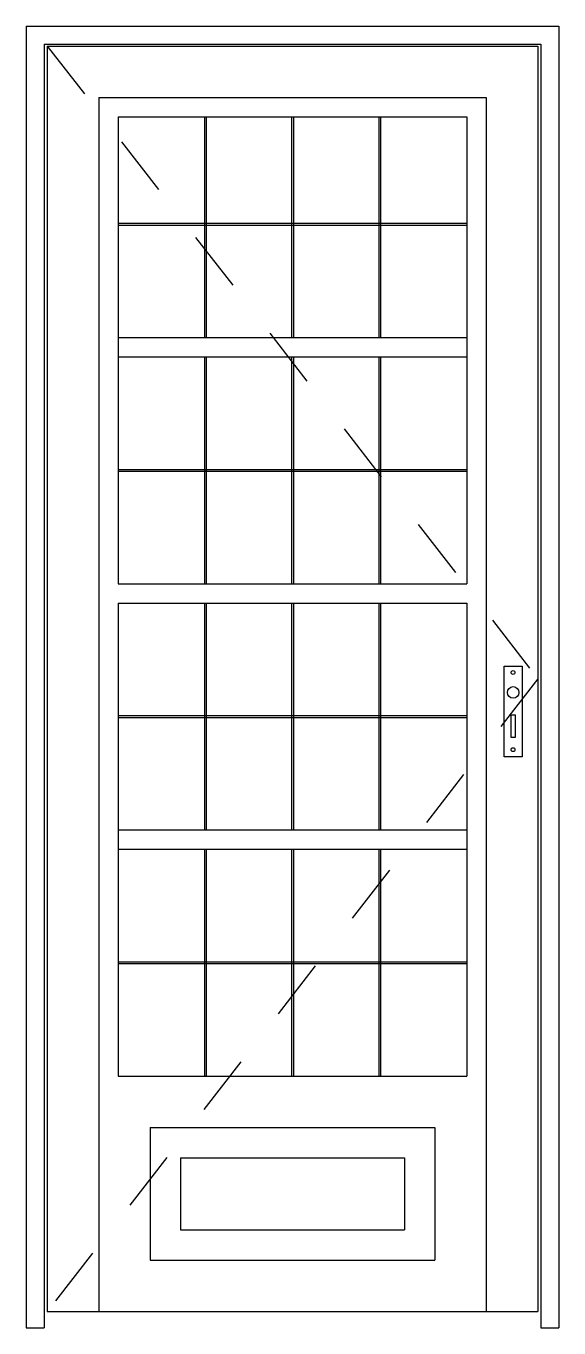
# Model space of a CAD drawing. Header units: millimetres. Extents: x 10.79 to 11.67, y 1324.75 to 1326.9.
import ezdxf

# ---------------------------------------------------------------- set-up
doc = ezdxf.new("R2010")
doc.units = ezdxf.units.MM
doc.header["$LTSCALE"] = 0.5
doc.linetypes.add('HIDDEN2', pattern=[0.1875, 0.125, -0.0625])
doc.layers.add('Gravia_Portas', color=1, linetype='Continuous')
doc.layers.add('Gravia_Portas_hidden2', color=1, linetype='HIDDEN2')

msp = doc.modelspace()

# ---------------------------------------------------------------- linework, layer by layer
at = {"layer": 'Gravia_Portas', "color": 2}
for p, q in [((10.7948, 1326.9039), (10.7948, 1324.7539)), ((10.7948, 1326.9039), (11.6748, 1326.9039)), ((11.6748, 1326.9039), (11.6748, 1324.7539))]:
    msp.add_line(p, q, dxfattribs=at)
at = {"layer": 'Gravia_Portas'}
for p, q in [((10.8248, 1326.8739), (10.8248, 1324.7539)), ((10.8248, 1326.8739), (11.6448, 1326.8739)), ((11.6448, 1326.8739), (11.6448, 1324.7539)), ((10.8298, 1326.8709), (10.8298, 1324.7809)), ((10.8298, 1326.8709), (11.6398, 1326.8709)), ((11.6398, 1326.8709), (11.6398, 1324.7809)), ((10.9148, 1326.7859), (11.5548, 1326.7859)), ((10.9148, 1326.7859), (11.5548, 1326.7859)), ((10.9148, 1326.7859), (10.9148, 1324.8659)), ((10.9148, 1326.7859), (10.9148, 1324.7809)), ((11.5548, 1326.7859), (11.5548, 1324.8659)), ((11.5548, 1326.7859), (11.5548, 1324.7809)), ((10.9468, 1326.7539), (11.5228, 1326.7539)), ((10.9468, 1326.7539), (10.9468, 1325.9829)), ((11.0893, 1326.7539), (11.0893, 1326.3894)), ((11.0923, 1326.7539), (11.0923, 1326.3894)), ((11.2333, 1326.7539), (11.2333, 1326.3894)), ((11.2363, 1326.7539), (11.2363, 1326.3894)), ((11.3773, 1326.7539), (11.3773, 1326.3894)), ((11.3803, 1326.7539), (11.3803, 1326.3894)), ((11.5228, 1326.7539), (11.5228, 1325.9829)), ((10.9468, 1326.5781), (11.5228, 1326.5781)), ((10.9468, 1326.5751), (11.5228, 1326.5751)), ((10.9468, 1326.3894), (11.5228, 1326.3894)), ((10.9468, 1326.3574), (11.5228, 1326.3574)), ((11.0893, 1326.3574), (11.0893, 1325.9829)), ((11.0923, 1326.3574), (11.0923, 1325.9829)), ((11.2333, 1326.3574), (11.2333, 1325.9829)), ((11.2363, 1326.3574), (11.2363, 1325.9829)), ((11.3773, 1326.3574), (11.3773, 1325.9829)), ((11.3803, 1326.3574), (11.3803, 1325.9829)), ((10.9468, 1326.1716), (11.5228, 1326.1716)), ((10.9468, 1326.1686), (11.5228, 1326.1686)), ((10.9468, 1325.9829), (11.5228, 1325.9829)), ((10.9468, 1325.9829), (11.5228, 1325.9829)), ((10.9468, 1325.9829), (11.5228, 1325.9829)), ((10.9468, 1325.9509), (11.5228, 1325.9509)), ((10.9468, 1325.9509), (11.5228, 1325.9509)), ((10.9468, 1325.9509), (10.9468, 1325.1699)), ((11.0893, 1325.9509), (11.0893, 1325.5764)), ((11.0923, 1325.9509), (11.0923, 1325.5764)), ((11.2333, 1325.9509), (11.2333, 1325.5764)), ((11.2363, 1325.9509), (11.2363, 1325.5764)), ((11.3773, 1325.9509), (11.3773, 1325.5764)), ((11.3803, 1325.9509), (11.3803, 1325.5764)), ((11.5228, 1325.9509), (11.5228, 1325.1699)), ((11.5841, 1325.8469), (11.6141, 1325.8469)), ((11.5841, 1325.6969), (11.5841, 1325.8469)), ((11.6141, 1325.8469), (11.6141, 1325.6969)), ((10.9468, 1325.7651), (11.5228, 1325.7651)), ((10.9468, 1325.7621), (11.5228, 1325.7621)), ((11.5957, 1325.7663), (11.6025, 1325.7663)), ((11.5957, 1325.7288), (11.5957, 1325.7663)), ((11.6025, 1325.7663), (11.6025, 1325.7288)), ((11.6025, 1325.7288), (11.5957, 1325.7288)), ((11.6141, 1325.6969), (11.5841, 1325.6969)), ((10.9468, 1325.5764), (11.5228, 1325.5764)), ((10.9468, 1325.5444), (11.5228, 1325.5444)), ((11.0893, 1325.5444), (11.0893, 1325.1699)), ((11.0923, 1325.5444), (11.0923, 1325.1699)), ((11.2333, 1325.5444), (11.2333, 1325.1699)), ((11.2363, 1325.5444), (11.2363, 1325.1699)), ((11.3773, 1325.5444), (11.3773, 1325.1699)), ((11.3803, 1325.5444), (11.3803, 1325.1699)), ((10.9468, 1325.3586), (11.5228, 1325.3586)), ((10.9468, 1325.3556), (11.5228, 1325.3556)), ((10.9468, 1325.1699), (11.5228, 1325.1699)), ((10.9468, 1325.1699), (11.5228, 1325.1699)), ((10.9468, 1325.1699), (11.5228, 1325.1699)), ((10.9998, 1325.0849), (11.4698, 1325.0849)), ((10.9998, 1325.0849), (10.9998, 1324.8659)), ((11.4698, 1325.0849), (11.4698, 1324.8659)), ((11.0498, 1325.0349), (11.0498, 1324.9159)), ((11.0498, 1325.0349), (11.4198, 1325.0349)), ((11.4198, 1325.0349), (11.4198, 1324.9159)), ((11.0498, 1324.9159), (11.4198, 1324.9159)), ((10.9998, 1324.8659), (11.4698, 1324.8659)), ((10.8298, 1324.7809), (11.6398, 1324.7809)), ((10.7948, 1324.7539), (10.8248, 1324.7539)), ((11.6448, 1324.7539), (11.6748, 1324.7539))]:
    msp.add_line(p, q, dxfattribs=at)
for centre, radius in [((11.599, 1325.8363), 0.00318), ((11.5992, 1325.8034), 0.00955), ((11.599, 1325.7089), 0.00318)]:
    msp.add_circle(centre, radius, dxfattribs=at)
at = {"layer": 'Gravia_Portas_hidden2'}
for p, q in [((10.8298, 1326.8709), (11.6398, 1325.8259)), ((11.6398, 1325.8259), (10.8298, 1324.7809))]:
    msp.add_line(p, q, dxfattribs=at)

doc.saveas('drawing.dxf')
